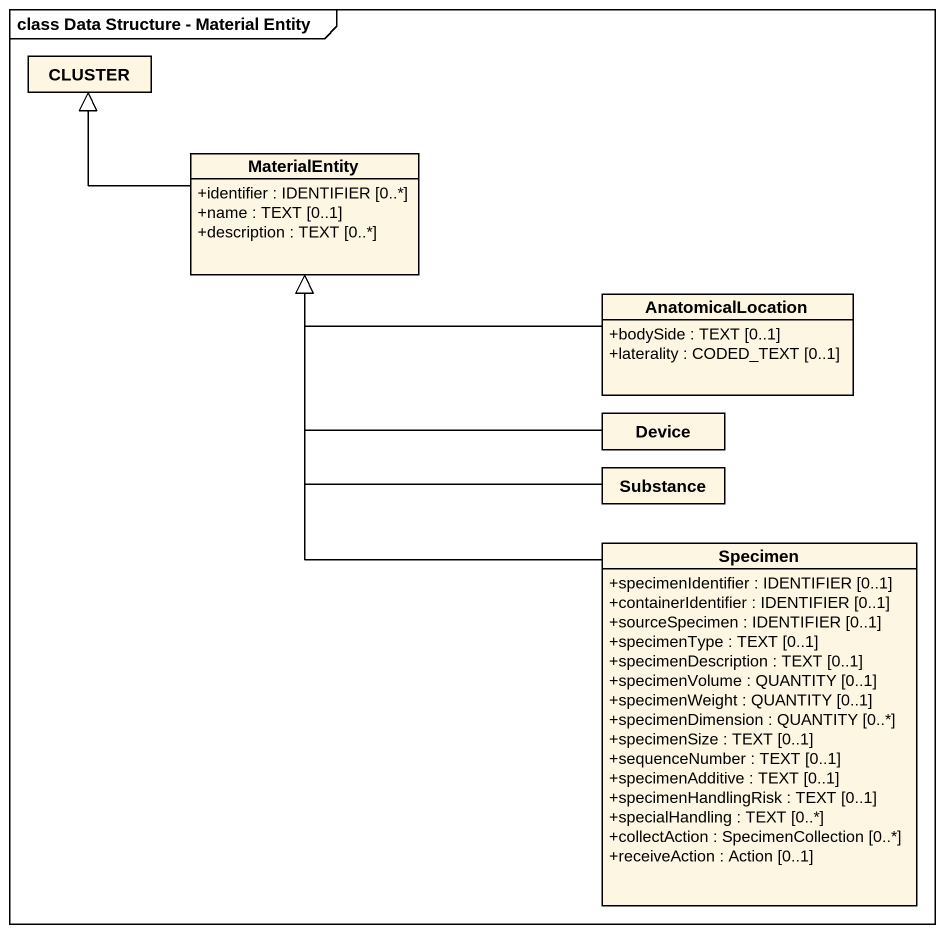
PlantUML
@startuml
mainframe class Data Structure - Material Entity
hide circle
hide empty members
skinparam classAttributeIconSize 0
class CLUSTER
class MaterialEntity {
  +identifier : IDENTIFIER [0..*]
  +name : TEXT [0..1]
  +description : TEXT [0..*]
}
class AnatomicalLocation {
  +bodySide : TEXT [0..1]
  +laterality : CODED_TEXT [0..1]
}
class Device
class Substance
class Specimen {
  +specimenIdentifier : IDENTIFIER [0..1]
  +containerIdentifier : IDENTIFIER [0..1]
  +sourceSpecimen : IDENTIFIER [0..1]
  +specimenType : TEXT [0..1]
  +specimenDescription : TEXT [0..1]
  +specimenVolume : QUANTITY [0..1]
  +specimenWeight : QUANTITY [0..1]
  +specimenDimension : QUANTITY [0..*]
  +specimenSize : TEXT [0..1]
  +sequenceNumber : TEXT [0..1]
  +specimenAdditive : TEXT [0..1]
  +specimenHandlingRisk : TEXT [0..1]
  +specialHandling : TEXT [0..*]
  +collectAction : SpecimenCollection [0..*]
  +receiveAction : Action [0..1]
}
MaterialEntity -up-|> CLUSTER
AnatomicalLocation -left-|> MaterialEntity
Device -up-|> MaterialEntity
Substance -up-|> MaterialEntity
Specimen -up-|> MaterialEntity
@enduml
